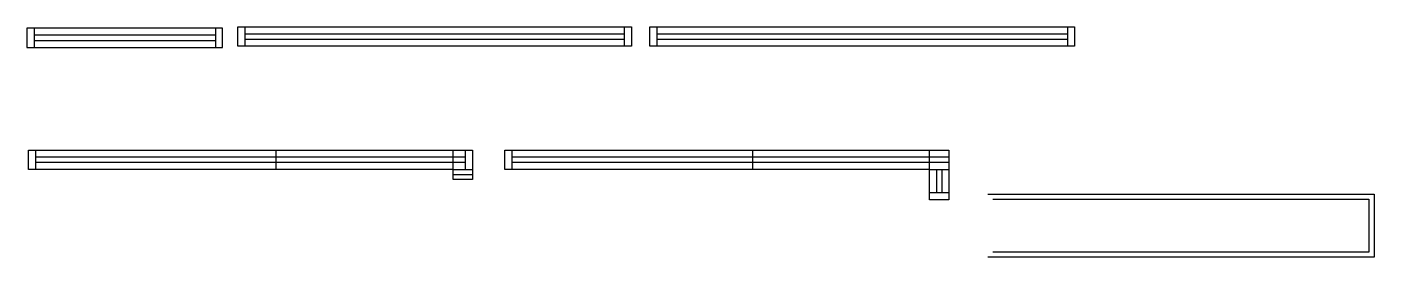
# Model space of a CAD drawing. Header units: metres. Extents: x 3419 to 4745, y 549 to 776.
import ezdxf

# ---------------------------------------------------------------- set-up
doc = ezdxf.new("R2010")
doc.units = ezdxf.units.M
for name, color, linetype in [('CARIMBO', 7, 'Continuous'), ('Painéis', 7, 'Continuous'), ('SARR_2.2x7', 7, 'Continuous'), ('SARR_EDITAR', 7, 'Continuous')]:
    doc.layers.add(name, color=color, linetype=linetype)

msp = doc.modelspace()

# ---------------------------------------------------------------- linework, layer by layer
at = {"layer": 'CARIMBO', "color": 7, "lineweight": 25}
for points in [[(4364.6, 611), (4744.7, 611), (4744.7, 548.9), (4364.6, 548.9)], [(4369.6, 606), (4739.7, 606), (4739.7, 553.9), (4369.6, 553.9)]]:
    msp.add_lwpolyline(points, dxfattribs=at)
at = {"layer": 'Painéis', "color": 7, "lineweight": 25}
for p, q in [((3664.1, 654.3), (3857.1, 654.3)), ((3664.1, 635.3), (3664.1, 654.3)), ((3838.1, 635.3), (3838.1, 654.3)), ((3857.1, 654.3), (3857.1, 625.3)), ((4133.1, 654.3), (4326.1, 654.3)), ((4133.1, 635.3), (4133.1, 654.3)), ((4307.1, 635.3), (4307.1, 654.3)), ((4326.1, 654.3), (4326.1, 605.3)), ((3838.1, 635.3), (3664.1, 635.3)), ((3838.1, 625.3), (3838.1, 635.3)), ((3857.1, 625.3), (3838.1, 625.3)), ((4307.1, 635.3), (4133.1, 635.3)), ((4307.1, 605.3), (4307.1, 635.3)), ((4326.1, 605.3), (4307.1, 605.3))]:
    msp.add_line(p, q, dxfattribs=at)
for points in [[(3418.6, 774.4), (3418.6, 755.4), (3611.1, 755.4), (3611.1, 774.4), (3418.6, 774.4)], [(3870.1, 756.6), (3626.1, 756.6), (3626.1, 775.6), (3870.1, 775.6)], [(3870.1, 775.6), (4013.6, 775.6), (4013.6, 756.6), (3870.1, 756.6)], [(4275.8, 756.6), (4031.8, 756.6), (4031.8, 775.6), (4275.8, 775.6)], [(4275.8, 775.6), (4449.8, 775.6), (4449.8, 756.6), (4275.8, 756.6)], [(3664.1, 635.3), (3420.1, 635.3), (3420.1, 654.3), (3664.1, 654.3)], [(4133.1, 635.3), (3889.1, 635.3), (3889.1, 654.3), (4133.1, 654.3)]]:
    msp.add_lwpolyline(points, dxfattribs=at)
at = {"layer": 'SARR_2.2x7', "color": 7, "lineweight": 25}
for p, q in [((3425.6, 774.4), (3425.6, 755.4)), ((3604.1, 774.4), (3604.1, 755.4)), ((3633.1, 775.6), (3633.1, 756.6)), ((4006.6, 775.6), (4006.6, 756.6)), ((4038.8, 775.6), (4038.8, 756.6)), ((4442.8, 775.6), (4442.8, 756.6)), ((3604.1, 767.4), (3425.6, 767.4)), ((3425.6, 762.4), (3604.1, 762.4)), ((3870.1, 768.6), (3633.1, 768.6)), ((3633.1, 763.6), (3870.1, 763.6)), ((4006.6, 768.6), (3870.1, 768.6)), ((3870.1, 763.6), (4006.6, 763.6)), ((4275.8, 768.6), (4038.8, 768.6)), ((4038.8, 763.6), (4275.8, 763.6)), ((4442.8, 768.6), (4275.8, 768.6)), ((4275.8, 763.6), (4442.8, 763.6)), ((3427.1, 654.3), (3427.1, 635.3)), ((3850.1, 654.3), (3850.1, 635.3)), ((3896.1, 654.3), (3896.1, 635.3)), ((3664.1, 647.3), (3427.1, 647.3)), ((3427.1, 642.3), (3664.1, 642.3)), ((3850.1, 647.3), (3664.1, 647.3)), ((3664.1, 642.3), (3850.1, 642.3)), ((4133.1, 647.3), (3896.1, 647.3)), ((3896.1, 642.3), (4133.1, 642.3)), ((4326.1, 647.3), (4133.1, 647.3)), ((4133.1, 642.3), (4326.1, 642.3)), ((4307.1, 635.3), (4326.1, 635.3)), ((4314.1, 635.3), (4314.1, 612.3)), ((4319.1, 635.3), (4319.1, 612.3)), ((4326.1, 612.3), (4307.1, 612.3))]:
    msp.add_line(p, q, dxfattribs=at)
at = {"layer": 'SARR_EDITAR', "color": 7, "lineweight": 25}
for p, q in [((3838.1, 635.3), (3857.1, 635.3)), ((3838.1, 630.3), (3857.1, 630.3))]:
    msp.add_line(p, q, dxfattribs=at)

doc.saveas('drawing.dxf')
